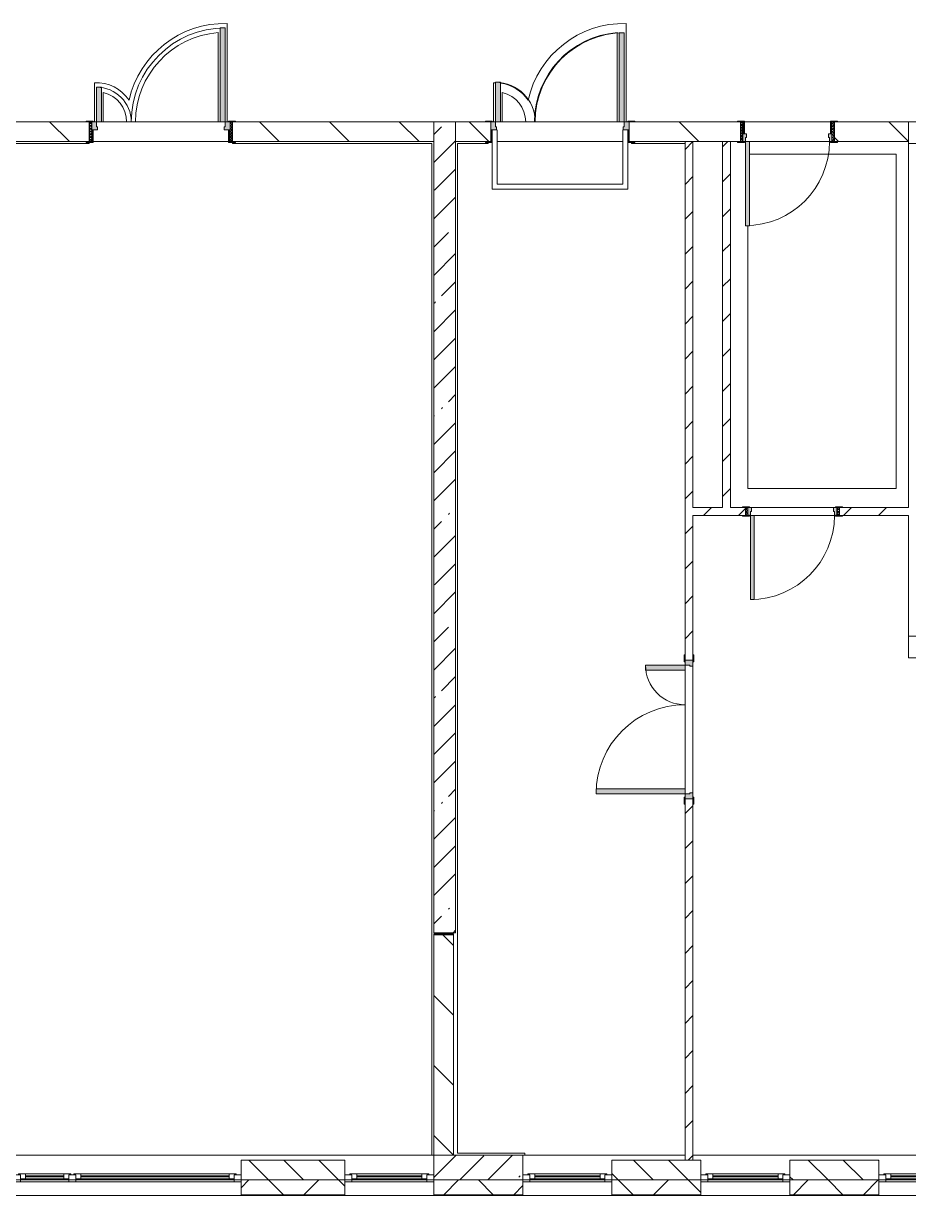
# Model space of a CAD drawing. Header units: millimetres. Extents: x 2623 to 211276, y -8553 to 29000.
# Drawn here: x 187246 to 196196, y -258 to 11595 of the extents above; entities that cross this region are included whole.
import ezdxf

# ---------------------------------------------------------------- set-up
doc = ezdxf.new("R2010")
doc.units = ezdxf.units.MM
for name, color, linetype, lineweight in [('A-DETL-2', 7, 'Continuous', 5), ('A-GLAZ-1', 7, 'Continuous', 5), ('A-WALL', 7, 'Continuous', 9), ('A-WALL-3', 7, 'Continuous', 5), ('I-WALL-3', 7, 'Continuous', 5), ('S-COLS-2', 7, 'Continuous', 5)]:
    doc.layers.add(name, color=color, linetype=linetype, lineweight=lineweight)
for name, color, linetype, lineweight, true_color in [('A-DOOR-3', 7, 'Continuous', 5, 0xaaaaaa), ('A-DOOR-4', 7, 'Continuous', 5, 0xe2e2e2), ('A-DOOR-FRAM-3', 7, 'Continuous', 5, 0xe2e2e2), ('A-DOOR-FRAM-4', 7, 'Continuous', 5, 0xaaaaaa), ('A-FLOR-3', 7, 'Continuous', 5, 0xaaaaaa)]:
    doc.layers.add(name, color=color, linetype=linetype, lineweight=lineweight, true_color=true_color)
pattern_1 = [(135, (84266.1, 0), (-353.5534, -353.5534), [])]
pattern_2 = [(45, (84266.1, 0), (-285.1231, 285.1231), []), (45, (84551.2, 0), (-285.1231, 285.1231), [504.031, -100.806, 16.764, -84.042])]
pattern_3 = [(45, (84266.1, 0), (-176.7767, 176.7767), [])]

# ---------------------------------------------------------------- blocks, each defined once
blk = doc.blocks.new('110_Дверь_СКБ_2Ст - Д-2а_л_ Из коридора на лестницу-32216062-3_1_1_птичка')
at = {"layer": 'A-DOOR-4'}
for points in [[(612, 100), (662, 100), (662, 1000), (612, 1000), (612, 721)], [(-588, 100), (-588, 500), (-638, 500), (-638, 100)], [(712, -100), (712, 20), (698, 20), (698, -100)]]:
    blk.add_hatch(color=256, dxfattribs=at).paths.add_polyline_path(points)
h = blk.add_hatch(color=256, dxfattribs=at)
h.paths.add_polyline_path([(712, 20), (712, 100), (662, 100), (662, 50), (652, 50), (652, 20), (680, 20)])
h.paths.add_polyline_path([(-628, 20), (-628, 50), (-638, 50), (-638, 100), (-688, 100), (-688, 20)])
at = {"layer": 'A-DOOR-FRAM-3'}
for points in [[(-672, 100), (-672, 108), (-742, 108), (-742, 100)], [(-672, -100), (-672, 20), (-688, 20), (-688, -100)], [(768, 100), (768, 108), (698, 108), (698, 100)], [(-672, -108), (-672, -100), (-742, -100), (-742, -108)], [(768, -108), (768, -100), (698, -100), (698, -108)]]:
    blk.add_hatch(color=256, dxfattribs=at).paths.add_polyline_path(points)
at = {"layer": 'A-DOOR-3'}
for p, q in [((662, 1000), (612, 1000)), ((612, 1000), (612, 100)), ((662, 100), (662, 1000)), ((-638, 500), (-638, 100)), ((-588, 500), (-638, 500)), ((-588, 100), (-588, 500)), ((-638, 100), (-588, 100)), ((612, 100), (662, 100))]:
    blk.add_line(p, q, dxfattribs=at)
for centre, radius, start, end in [((662, 100), 900, 90, 180), ((-638, 100), 400, 360, 90)]:
    blk.add_arc(centre, radius, start, end, dxfattribs=at)
at = {"layer": 'A-DOOR-FRAM-4'}
for p, q in [((-672, 108), (-742, 108)), ((-742, 108), (-742, 100)), ((-742, 100), (-672, 100)), ((-638, 100), (-688, 100)), ((-688, 100), (-688, 20)), ((-688, 20), (-628, 20)), ((-672, 20), (-688, 20)), ((-688, 20), (-688, -100)), ((-672, 100), (-672, 108)), ((-672, -100), (-672, 20)), ((-638, 50), (-638, 100)), ((-628, 50), (-638, 50)), ((-628, 20), (-628, 50)), ((662, 50), (652, 50)), ((652, 50), (652, 20)), ((652, 20), (712, 20)), ((662, 100), (662, 50)), ((712, 100), (662, 100)), ((768, 108), (698, 108)), ((698, 108), (698, 100)), ((698, 100), (768, 100)), ((712, 20), (698, 20)), ((698, 20), (698, -100)), ((712, 20), (712, 100)), ((712, -100), (712, 20)), ((768, 100), (768, 108)), ((-672, -100), (-742, -100)), ((-742, -100), (-742, -108)), ((-742, -108), (-672, -108)), ((-688, -100), (-672, -100)), ((-672, -108), (-672, -100)), ((698, -100), (712, -100)), ((768, -100), (698, -100)), ((698, -100), (698, -108)), ((698, -108), (768, -108)), ((768, -108), (768, -100))]:
    blk.add_line(p, q, dxfattribs=at)
blk = doc.blocks.new('120_Окно_СКБ_2Ст_Фрамуга сверху - 120_Окно_СКБ_2Ст_2300х2500_h_ ДОО-19727959-3_1_1_птичка')
at = {"layer": 'A-GLAZ-1'}
for p, q in [((-1150, -127), (-1150, -57)), ((-1150, -57), (-1080, -57)), ((1150, -57), (-1150, -57)), ((-1080, -57), (-1080, -127)), ((-1080, -57), (1080, -57)), ((520, -87), (-1080, -87)), ((-1080, -87), (-1080, -127)), ((-1030, -137), (-1030, -87)), ((-1030, -107), (470, -107)), ((470, -117), (-1030, -117)), ((470, -137), (470, -87)), ((520, -127), (520, -57)), ((520, -57), (590, -57)), ((520, -127), (520, -87)), ((590, -57), (590, -127)), ((1080, -87), (590, -87)), ((590, -87), (590, -127)), ((640, -137), (640, -87)), ((640, -107), (1030, -107)), ((1030, -117), (640, -117)), ((1030, -137), (1030, -87)), ((1080, -127), (1080, -57)), ((1080, -57), (1150, -57)), ((1080, -127), (1080, -87)), ((1150, -57), (1150, -127)), ((-1080, -127), (-1150, -127)), ((-1150, -127), (-1100, -127)), ((-1080, -127), (-1100, -127)), ((-1100, -127), (-1100, -137)), ((-1100, -137), (540, -137)), ((540, -137), (-1100, -137)), ((590, -127), (520, -127)), ((540, -127), (520, -127)), ((540, -127), (570, -127)), ((540, -127), (570, -127)), ((540, -137), (540, -127)), ((590, -127), (570, -127)), ((570, -127), (570, -137)), ((570, -137), (1100, -137)), ((1100, -137), (570, -137)), ((1150, -127), (1080, -127)), ((1100, -127), (1080, -127)), ((1100, -127), (1150, -127)), ((1100, -137), (1100, -127))]:
    blk.add_line(p, q, dxfattribs=at)
blk = doc.blocks.new('120_Окно_СКБ_1Ст - 120_Окно_СКБ_1Ст 900х2500_h_ с форточкой-22876038-3_1_1_птичка')
at = {"layer": 'A-GLAZ-1'}
for p, q in [((-450, -127), (-450, -57)), ((-450, -57), (-380, -57)), ((450, -57), (-450, -57)), ((-380, -57), (-380, -127)), ((380, -87), (-380, -87)), ((-380, -87), (-380, -127)), ((-330, -137), (-330, -87)), ((-330, -107), (330, -107)), ((330, -117), (-330, -117)), ((330, -137), (330, -87)), ((380, -127), (380, -57)), ((380, -57), (450, -57)), ((380, -127), (380, -87)), ((450, -57), (450, -127)), ((-380, -127), (-450, -127)), ((-450, -127), (-400, -127)), ((-380, -127), (-400, -127)), ((-400, -127), (-400, -137)), ((-400, -137), (400, -137)), ((400, -137), (-400, -137)), ((450, -127), (380, -127)), ((400, -127), (380, -127)), ((400, -127), (450, -127)), ((400, -137), (400, -127))]:
    blk.add_line(p, q, dxfattribs=at)
blk = doc.blocks.new('110_Дверь_СКБ_1Ст_Внутренняя1 - Д-8 950x2100h_охрана-V60-3_1_1_птичка')
at = {"layer": 'A-DOOR-3'}
h = blk.add_hatch(dxfattribs=at)
h.set_pattern_fill('FP_18', color=256, style=0, pattern_type=2)
h.set_pattern_definition([(135, (1826.41, 164.685), (-14.14214, -14.14214), []), (225, (1826.41, 164.685), (14.14214, -14.14214), [])])
h.paths.add_polyline_path([(487.5, 100), (462.5, 100), (462.5, -100), (487.5, -100), (487.5, -34.8)])
at = {"layer": 'A-DOOR-4'}
h = blk.add_hatch(color=256, dxfattribs=at)
h.paths.add_polyline_path([(437.5, 100), (437.5, 60), (427.5, 60), (427.5, 20), (462.5, 20), (462.5, 100)])
h.paths.add_polyline_path([(-412.5, 100), (-437.5, 100), (-437.5, 20), (-402.5, 20), (-402.5, 60), (-412.5, 60)])
at = {"layer": 'A-DOOR-FRAM-3'}
for points in [[(397.5, 950), (397.5, 100), (437.5, 100), (437.5, 950)], [(-492.5, 108), (-492.5, 100), (-422.5, 100), (-422.5, 108)], [(-422.5, 20), (-437.5, 20), (-437.5, -100), (-422.5, -100), (-422.5, -34.8)], [(517.5, 108), (447.5, 108), (447.5, 100), (517.5, 100)], [(462.5, 20), (447.5, 20), (447.5, -100), (462.5, -100), (462.5, -34.8)], [(-492.5, -100), (-492.5, -108), (-422.5, -108), (-422.5, -100)], [(447.5, -100), (447.5, -108), (517.5, -108), (517.5, -100)]]:
    blk.add_hatch(color=256, dxfattribs=at).paths.add_polyline_path(points)
at = {"layer": 'A-DOOR-FRAM-4'}
h = blk.add_hatch(dxfattribs=at)
h.set_pattern_fill('FP_19', color=256, style=0, pattern_type=2)
h.set_pattern_definition([(45, (-296.384, 164.685), (-14.1421, 14.1421), []), (135, (-296.384, 164.685), (-14.1421, -14.1421), [])])
h.paths.add_polyline_path([(-437.5, 100), (-462.5, 100), (-462.5, -100), (-437.5, -100), (-437.5, -34.8)])
at = {"layer": 'A-DOOR-3'}
for p, q in [((437.5, 950), (397.5, 950)), ((397.5, 950), (397.5, 100)), ((437.5, 100), (437.5, 950)), ((397.5, 100), (437.5, 100))]:
    blk.add_line(p, q, dxfattribs=at)
blk.add_arc((437.5, 100), 850, 90, 180, dxfattribs=at)
at = {"layer": 'A-DOOR-FRAM-4'}
for p, q in [((-422.5, 108), (-492.5, 108)), ((-492.5, 108), (-492.5, 100)), ((-492.5, 100), (-422.5, 100)), ((-437.5, 100), (-462.5, 100)), ((-462.5, 100), (-462.5, -100)), ((-412.5, 100), (-437.5, 100)), ((-437.5, 100), (-437.5, 20)), ((-437.5, -100), (-437.5, 100)), ((-422.5, 100), (-437.5, 100)), ((-437.5, 100), (-437.5, 99)), ((-437.5, 99), (-422.5, 99)), ((-437.5, 20), (-402.5, 20)), ((-422.5, 20), (-437.5, 20)), ((-437.5, 20), (-437.5, -100)), ((-422.5, 100), (-422.5, 108)), ((-422.5, 99), (-422.5, 100)), ((-422.5, -100), (-422.5, 20)), ((-412.5, 60), (-412.5, 100)), ((-402.5, 60), (-412.5, 60)), ((-402.5, 20), (-402.5, 60)), ((437.5, 60), (427.5, 60)), ((427.5, 60), (427.5, 20)), ((427.5, 20), (462.5, 20)), ((437.5, 100), (437.5, 60)), ((462.5, 100), (437.5, 100)), ((517.5, 108), (447.5, 108)), ((447.5, 108), (447.5, 100)), ((462.5, 100), (447.5, 100)), ((447.5, 100), (447.5, 99)), ((447.5, 100), (517.5, 100)), ((447.5, 99), (462.5, 99)), ((462.5, 20), (447.5, 20)), ((447.5, 20), (447.5, -100)), ((462.5, 20), (462.5, 100)), ((487.5, 100), (462.5, 100)), ((462.5, 100), (462.5, -100)), ((462.5, 99), (462.5, 100)), ((462.5, -100), (462.5, 20)), ((487.5, -100), (487.5, 100)), ((517.5, 100), (517.5, 108)), ((-422.5, -100), (-492.5, -100)), ((-492.5, -100), (-492.5, -108)), ((-492.5, -108), (-422.5, -108)), ((-462.5, -100), (-437.5, -100)), ((-437.5, -100), (-422.5, -100)), ((-422.5, -108), (-422.5, -100)), ((447.5, -100), (462.5, -100)), ((517.5, -100), (447.5, -100)), ((447.5, -100), (447.5, -108)), ((447.5, -108), (517.5, -108)), ((462.5, -100), (487.5, -100)), ((517.5, -108), (517.5, -100))]:
    blk.add_line(p, q, dxfattribs=at)
blk = doc.blocks.new('110_Дверь_СКБ_1Ст_Внутренняя1 - Д-8 950x2100h_охрана-V91-3_1_1_птичка')
at = {"layer": 'A-DOOR-3'}
h = blk.add_hatch(dxfattribs=at)
h.set_pattern_fill('FP_98', color=256, style=0, pattern_type=2)
h.set_pattern_definition([(135, (1826.41, 104.685), (-14.14214, -14.14214), []), (225, (1826.41, 104.685), (14.14214, -14.14214), [])])
h.paths.add_polyline_path([(487, 40), (462, 40), (462, -40), (487, -40)])
at = {"layer": 'A-DOOR-4'}
h = blk.add_hatch(color=256, dxfattribs=at)
h.paths.add_polyline_path([(437, 40), (437, 0), (427, 0), (427, -40), (462, -40), (462, 40)])
h.paths.add_polyline_path([(-413, 40), (-438, 40), (-438, -40), (-403, -40), (-403, 0), (-413, 0)])
at = {"layer": 'A-DOOR-FRAM-3'}
for points in [[(397, 890), (397, 40), (437, 40), (437, 890)], [(-493, 48), (-493, 40), (-423, 40), (-423, 48)], [(517, 48), (447, 48), (447, 40), (517, 40)], [(-423, -40), (-493, -40), (-493, -48), (-423, -48)], [(447, -40), (447, -48), (517, -48), (517, -40)]]:
    blk.add_hatch(color=256, dxfattribs=at).paths.add_polyline_path(points)
at = {"layer": 'A-DOOR-FRAM-4'}
h = blk.add_hatch(dxfattribs=at)
h.set_pattern_fill('FP_99', color=256, style=0, pattern_type=2)
h.set_pattern_definition([(45, (-296.384, 104.685), (-14.1421, 14.1421), []), (135, (-296.384, 104.685), (-14.1421, -14.1421), [])])
h.paths.add_polyline_path([(-438, 40), (-463, 40), (-463, -40), (-438, -40)])
at = {"layer": 'A-DOOR-3'}
for p, q in [((437, 890), (397, 890)), ((397, 890), (397, 40)), ((437, 40), (437, 890)), ((397, 40), (437, 40))]:
    blk.add_line(p, q, dxfattribs=at)
blk.add_arc((437, 40), 850, 90, 180, dxfattribs=at)
at = {"layer": 'A-DOOR-FRAM-4'}
for p, q in [((-423, 48), (-493, 48)), ((-493, 48), (-493, 40)), ((-493, 40), (-423, 40)), ((-438, 40), (-463, 40)), ((-463, 40), (-463, -40)), ((-413, 40), (-438, 40)), ((-438, 40), (-438, -40)), ((-438, -40), (-438, 40)), ((-423, 40), (-438, 40)), ((-438, 40), (-438, 39)), ((-438, 39), (-423, 39)), ((-423, 40), (-423, 48)), ((-423, 39), (-423, 40)), ((-413, 0), (-413, 40)), ((-403, 0), (-413, 0)), ((-403, -40), (-403, 0)), ((437, 0), (427, 0)), ((427, 0), (427, -40)), ((437, 40), (437, 0)), ((462, 40), (437, 40)), ((517, 48), (447, 48)), ((447, 48), (447, 40)), ((462, 40), (447, 40)), ((447, 40), (447, 39)), ((447, 40), (517, 40)), ((447, 39), (462, 39)), ((462, -40), (462, 40)), ((487, 40), (462, 40)), ((462, 40), (462, -40)), ((462, 39), (462, 40)), ((487, -40), (487, 40)), ((517, 40), (517, 48)), ((-423, -40), (-493, -40)), ((-493, -40), (-493, -48)), ((-493, -48), (-423, -48)), ((-463, -40), (-438, -40)), ((-423, -39), (-438, -39)), ((-438, -39), (-438, -40)), ((-438, -40), (-403, -40)), ((-438, -40), (-423, -40)), ((-423, -40), (-423, -39)), ((-423, -48), (-423, -40)), ((427, -40), (462, -40)), ((462, -39), (447, -39)), ((447, -39), (447, -40)), ((447, -40), (462, -40)), ((517, -40), (447, -40)), ((447, -40), (447, -48)), ((447, -48), (517, -48)), ((462, -40), (462, -39)), ((462, -40), (487, -40)), ((517, -48), (517, -40))]:
    blk.add_line(p, q, dxfattribs=at)
blk = doc.blocks.new('110_Дверь_СКБ_2Ст - Д-6_л__ ДОО_Дв_1450x2100h_Дверь из раздевальной в коридор-V92-3_1_1_птичка')
at = {"layer": 'A-DOOR-3'}
h = blk.add_hatch(dxfattribs=at)
h.set_pattern_fill('FP_100', color=256, style=0, pattern_type=2)
h.set_pattern_definition([(135, (1576.41, 164.685), (-14.14214, -14.14214), []), (225, (1576.41, 164.685), (14.14214, -14.14214), [])])
h.paths.add_polyline_path([(737.5, -100), (737.5, 100), (712.5, 100), (712.5, -100)])
at = {"layer": 'A-DOOR-4'}
for points in [[(662.5, 100), (662.5, 1050), (612.5, 1050), (612.5, 100)], [(-587.5, 100), (-587.5, 450), (-637.5, 450), (-637.5, 100)]]:
    blk.add_hatch(color=256, dxfattribs=at).paths.add_polyline_path(points)
h = blk.add_hatch(color=256, dxfattribs=at)
h.paths.add_polyline_path([(652.5, 20), (712.5, 20), (712.5, 100), (662.5, 100), (662.5, 50), (652.5, 50)])
h.paths.add_polyline_path([(-687.5, 20), (-627.5, 20), (-627.5, 50), (-637.5, 50), (-637.5, 100), (-687.5, 100)])
at = {"layer": 'A-DOOR-FRAM-3'}
for points in [[(-672.5, 100), (-672.5, 108), (-742.5, 108), (-742.5, 100)], [(-672.5, -100), (-672.5, 20), (-687.5, 20), (-687.5, -100)], [(767.5, 100), (767.5, 108), (697.5, 108), (697.5, 100)], [(712.5, -100), (712.5, 20), (697.5, 20), (697.5, -100)], [(-672.5, -108), (-672.5, -100), (-742.5, -100), (-742.5, -108)], [(767.5, -108), (767.5, -100), (697.5, -100), (697.5, -108)]]:
    blk.add_hatch(color=256, dxfattribs=at).paths.add_polyline_path(points)
at = {"layer": 'A-DOOR-FRAM-4'}
h = blk.add_hatch(dxfattribs=at)
h.set_pattern_fill('FP_101', color=256, style=0, pattern_type=2)
h.set_pattern_definition([(45, (-546.384, 164.685), (-14.1421, 14.1421), []), (135, (-546.384, 164.685), (-14.1421, -14.1421), [])])
h.paths.add_polyline_path([(-687.5, -100), (-687.5, 100), (-712.5, 100), (-712.5, -100)])
at = {"layer": 'A-DOOR-3'}
for p, q in [((662.5, 1050), (612.5, 1050)), ((612.5, 1050), (612.5, 100)), ((662.5, 100), (662.5, 1050)), ((-637.5, 450), (-637.5, 100)), ((-587.5, 450), (-637.5, 450)), ((-587.5, 100), (-587.5, 450)), ((-637.5, 100), (-587.5, 100)), ((612.5, 100), (662.5, 100))]:
    blk.add_line(p, q, dxfattribs=at)
for centre, radius, start, end in [((662.5, 100), 950, 90, 180), ((-637.5, 100), 350, 360, 90)]:
    blk.add_arc(centre, radius, start, end, dxfattribs=at)
at = {"layer": 'A-DOOR-FRAM-4'}
for p, q in [((-672.5, 108), (-742.5, 108)), ((-742.5, 108), (-742.5, 100)), ((-742.5, 100), (-672.5, 100)), ((-687.5, 100), (-712.5, 100)), ((-712.5, 100), (-712.5, -100)), ((-637.5, 100), (-687.5, 100)), ((-687.5, 100), (-687.5, 20)), ((-687.5, -100), (-687.5, 100)), ((-687.5, 20), (-627.5, 20)), ((-672.5, 20), (-687.5, 20)), ((-687.5, 20), (-687.5, -100)), ((-672.5, 100), (-672.5, 108)), ((-672.5, -100), (-672.5, 20)), ((-637.5, 50), (-637.5, 100)), ((-627.5, 50), (-637.5, 50)), ((-627.5, 20), (-627.5, 50)), ((662.5, 50), (652.5, 50)), ((652.5, 50), (652.5, 20)), ((652.5, 20), (712.5, 20)), ((662.5, 100), (662.5, 50)), ((712.5, 100), (662.5, 100)), ((767.5, 108), (697.5, 108)), ((697.5, 108), (697.5, 100)), ((697.5, 100), (767.5, 100)), ((712.5, 20), (697.5, 20)), ((697.5, 20), (697.5, -100)), ((712.5, 20), (712.5, 100)), ((737.5, 100), (712.5, 100)), ((712.5, 100), (712.5, -100)), ((712.5, -100), (712.5, 20)), ((737.5, -100), (737.5, 100)), ((767.5, 100), (767.5, 108)), ((-672.5, -100), (-742.5, -100)), ((-742.5, -100), (-742.5, -108)), ((-742.5, -108), (-672.5, -108)), ((-712.5, -100), (-687.5, -100)), ((-687.5, -100), (-672.5, -100)), ((-672.5, -108), (-672.5, -100)), ((697.5, -100), (712.5, -100)), ((767.5, -100), (697.5, -100)), ((697.5, -100), (697.5, -108)), ((697.5, -108), (767.5, -108)), ((712.5, -100), (737.5, -100)), ((767.5, -108), (767.5, -100))]:
    blk.add_line(p, q, dxfattribs=at)
blk = doc.blocks.new('120_Окно_СКБ_1Ст - 120_Окно_СКБ_1Ст 900х2500_h_ с форточкой-V134-3_1_1_птичка')
at = {"layer": 'A-GLAZ-1'}
for p, q in [((-450, -127), (-450, -57)), ((-450, -57), (-380, -57)), ((450, -57), (-450, -57)), ((-380, -57), (-380, -127)), ((380, -87), (-380, -87)), ((-380, -87), (-380, -127)), ((-330, -137), (-330, -87)), ((-330, -107), (330, -107)), ((330, -117), (-330, -117)), ((330, -137), (330, -87)), ((380, -127), (380, -57)), ((380, -57), (450, -57)), ((380, -127), (380, -87)), ((450, -57), (450, -127)), ((-380, -127), (-450, -127)), ((-450, -127), (-400, -127)), ((-380, -127), (-400, -127)), ((-400, -127), (-400, -137)), ((-400, -137), (400, -137)), ((400, -137), (-400, -137)), ((450, -127), (380, -127)), ((400, -127), (380, -127)), ((400, -137), (400, -127)), ((404, -127), (450, -127))]:
    blk.add_line(p, q, dxfattribs=at)
blk = doc.blocks.new('110_Дверь_СКБ_2Ст - Д-5_п_ Из игровой в коридор-32351726-3_1_1_птичка')
at = {"layer": 'A-DOOR-4'}
h = blk.add_hatch(color=256, dxfattribs=at)
h.paths.add_polyline_path([(712, -40), (712, 40), (652, 40), (652, 10), (662, 10), (662, -40)])
h.paths.add_polyline_path([(-628, 40), (-688, 40), (-688, -40), (-638, -40), (-638, 10), (-628, 10)])
for points in [[(-588, -440), (-588, -40), (-638, -40), (-638, -440)], [(662, -940), (662, -40), (612, -40), (612, -940)]]:
    blk.add_hatch(color=256, dxfattribs=at).paths.add_polyline_path(points)
at = {"layer": 'A-DOOR-FRAM-3'}
for points in [[(-673, 48), (-743, 48), (-743, 40), (-673, 40)], [(767, 48), (697, 48), (697, 40), (767, 40)], [(-673, -40), (-743, -40), (-743, -48), (-673, -48)], [(767, -40), (697, -40), (697, -48), (767, -48)]]:
    blk.add_hatch(color=256, dxfattribs=at).paths.add_polyline_path(points)
at = {"layer": 'A-DOOR-3'}
for p, q in [((-638, -40), (-588, -40)), ((-638, -440), (-638, -40)), ((-588, -40), (-588, -440)), ((612, -40), (662, -40)), ((612, -940), (612, -40)), ((662, -40), (662, -940)), ((-588, -440), (-638, -440)), ((662, -940), (612, -940))]:
    blk.add_line(p, q, dxfattribs=at)
for centre, radius, start, end in [((-638, -40), 400, 270, 0), ((662, -40), 900, 180, 270)]:
    blk.add_arc(centre, radius, start, end, dxfattribs=at)
at = {"layer": 'A-DOOR-FRAM-4'}
for p, q in [((-743, 48), (-673, 48)), ((-743, 40), (-743, 48)), ((-673, 40), (-743, 40)), ((-688, 40), (-628, 40)), ((-688, -40), (-688, 40)), ((-688, 40), (-673, 40)), ((-688, 39), (-688, 40)), ((-673, 39), (-688, 39)), ((-673, 48), (-673, 40)), ((-673, 40), (-673, 39)), ((-638, 10), (-638, -40)), ((-628, 10), (-638, 10)), ((-628, 40), (-628, 10)), ((652, 40), (712, 40)), ((652, 10), (652, 40)), ((662, 10), (652, 10)), ((662, -40), (662, 10)), ((697, 40), (697, 48)), ((697, 48), (767, 48)), ((697, 39), (697, 40)), ((697, 40), (712, 40)), ((767, 40), (697, 40)), ((712, 39), (697, 39)), ((712, 40), (712, -40)), ((712, 40), (712, 39)), ((767, 48), (767, 40)), ((-743, -40), (-673, -40)), ((-743, -48), (-743, -40)), ((-673, -48), (-743, -48)), ((-638, -40), (-688, -40)), ((-673, -40), (-673, -48)), ((712, -40), (662, -40)), ((697, -48), (697, -40)), ((697, -40), (767, -40)), ((767, -48), (697, -48)), ((767, -40), (767, -48))]:
    blk.add_line(p, q, dxfattribs=at)

msp = doc.modelspace()

# ---------------------------------------------------------------- hatches: boundary and pattern name
at = {"layer": 'A-WALL-3'}
h = msp.add_hatch(dxfattribs=at)
h.set_pattern_fill('FP_69', color=256, style=0, pattern_type=2)
h.set_pattern_definition([(135, (84266.1, 0), (-176.7767, -176.7767), [])])
h.paths.add_polyline_path([(205396.1, -100), (205696.1, -100), (205696.1, 100), (205396.1, 100)])
h.paths.add_polyline_path([(195896.1, -100), (195896.1, 100), (194996.1, 100), (194996.1, -100), (195202.8, -100)])
h.paths.add_polyline_path([(193338.4, -100), (194096.1, -100), (194096.1, 100), (193196.1, 100), (193196.1, -100)])
h.paths.add_polyline_path([(203596.1, -100), (203592.7, 100), (203096.1, 100), (203096.1, -100), (203592.7, -100)])
h.paths.add_polyline_path([(197696.1, -100), (197946.1, -100), (197946.1, 100), (197696.1, 100)])
h.paths.add_polyline_path([(200246.1, -100), (201296.1, -100), (201296.1, 100), (200246.1, 100)])
h.paths.add_polyline_path([(186896.1, -100), (187146.1, -100), (187146.1, 100), (186896.1, 100)])
h.paths.add_polyline_path([(189446.1, -100), (190496.1, -100), (190496.1, 100), (189446.1, 100)])
h.paths.add_polyline_path([(185996.1, -100), (185996.1, 100), (185096.1, 100), (185096.1, -100), (185880.8, -100)])
h.paths.add_polyline_path([(178796.1, -100), (179046.1, -100), (179046.1, 100), (178796.1, 100), (178796.1, 56.5)])
h.paths.add_polyline_path([(181346.1, -100), (182396.1, -100), (182396.1, 100), (181346.1, 100)])
h.paths.add_polyline_path([(176196.1, -100), (176996.1, -100), (176996.1, 100), (176196.1, 100)])
h = msp.add_hatch(dxfattribs=at)
h.set_pattern_fill('FP_71', color=256, style=0, pattern_type=2)
h.set_pattern_definition([(45, (84266.1, 0), (-353.5534, 353.5534), []), (135, (84266.1, 0), (-353.5534, -353.5534), [])])
h.paths.add_polyline_path([(208253.7, -250), (209346.1, -250), (209346.1, -100), (207996.1, -100), (207996.1, -250)])
h.paths.add_polyline_path([(204524.9, -250), (205696.1, -250), (205696.1, -100), (204496.1, -100), (204496.1, -250)])
h.paths.add_polyline_path([(194096.1, -250), (194096.1, -100), (193196.1, -100), (193196.1, -250), (193338.4, -250)])
h.paths.add_polyline_path([(192296.1, -250), (192296.1, -100), (191396.1, -100), (191396.1, -250), (191474, -250)])
h.paths.add_polyline_path([(194996.1, -250), (195896.1, -250), (195896.1, -100), (194996.1, -100)])
h.paths.add_polyline_path([(203596.1, -250), (203592.7, -100), (202196.1, -100), (202196.1, -250), (203592.7, -250)])
h.paths.add_polyline_path([(196796.1, -250), (197946.1, -250), (197946.1, -100), (196796.1, -100)])
h.paths.add_polyline_path([(200246.1, -250), (201296.1, -250), (201296.1, -100), (200246.1, -100)])
h.paths.add_polyline_path([(184196.1, -250), (184196.1, -100), (183296.1, -100), (183296.1, -250), (184016.4, -250)])
h.paths.add_polyline_path([(189609.6, -250), (190496.1, -250), (190496.1, -100), (189446.1, -100), (189446.1, -250)])
h.paths.add_polyline_path([(178796.1, -250), (179046.1, -250), (179046.1, -100), (177896.1, -100), (177896.1, -250), (178423.1, -250)])
h.paths.add_polyline_path([(185096.1, -250), (187146.1, -250), (187146.1, -100), (185096.1, -100)])
h.paths.add_polyline_path([(182396.1, -250), (182396.1, -100), (181346.1, -100), (181346.1, -250), (182152, -250)])
h.paths.add_polyline_path([(176558.7, -250), (176996.1, -250), (176996.1, -100), (176196.1, -100), (176196.1, -250)])
h.paths.add_polyline_path([(175296.1, -250), (175296.1, -100), (173476.1, -100), (173476.1, -250), (175160.4, -250)])
at = {"layer": 'I-WALL-3'}
h = msp.add_hatch(dxfattribs=at)
h.set_pattern_fill('FP_70', color=256, style=0, pattern_type=2)
h.set_pattern_definition(pattern_1)
h.paths.add_polyline_path([(189609.6, 10400), (191396.1, 10400), (191396.1, 10600), (189361.1, 10600), (189361.1, 10400), (189391.1, 10400)])
h.paths.add_polyline_path([(185880.8, 10400), (187911.1, 10400), (187911.1, 10600), (185876.1, 10600), (185876.1, 10400)])
h.paths.add_polyline_path([(174251.1, 10400), (174251.1, 10600), (173876.1, 10600), (173876.1, 10400), (174196.1, 10400)])
h.paths.add_polyline_path([(176216.1, 10400), (176776.1, 10400), (176776.1, 10600), (175651.1, 10600), (175651.1, 10400), (175706.1, 10400)])
h.paths.add_polyline_path([(178423.1, 10400), (178476.1, 10400), (178476.1, 10600), (177726.1, 10600), (177726.1, 10400), (177756.1, 10400)])
h = msp.add_hatch(dxfattribs=at)
h.set_pattern_fill('FP_67', color=256, style=0, pattern_type=2)
h.set_pattern_definition(pattern_2)
h.paths.add_polyline_path([(191396.1, 2400), (191616.1, 2400), (191616.1, 10600), (191396.1, 10600), (191396.1, 6593.4)])
h = msp.add_hatch(dxfattribs=at)
h.set_pattern_fill('FP_70', color=256, style=0, pattern_type=2)
h.set_pattern_definition(pattern_1)
h.paths.add_polyline_path([(204524.9, 10400), (205476.1, 10400), (205476.1, 10600), (203596.1, 10600), (203596.1, 10400)])
h.paths.add_polyline_path([(191916.1, 10400), (191971.1, 10400), (191971.1, 10600), (191616.1, 10600), (191616.1, 10400)])
h.paths.add_polyline_path([(194270.6, 10400), (194496.1, 10400), (194496.1, 10600), (193371.1, 10600), (193371.1, 10400), (194016.1, 10400)])
h.paths.add_polyline_path([(196135, 10400), (196196.1, 10400), (196196.1, 10600), (195446.1, 10600), (195446.1, 10400), (195476.1, 10400)])
h = msp.add_hatch(dxfattribs=at)
h.set_pattern_fill('FP_72', color=256, style=0, pattern_type=2)
h.set_pattern_definition(pattern_3)
h.paths.add_polyline_path([(194016.1, 100), (194016.1, 3755), (193936.1, 3755), (193936.1, 100)])
h.paths.add_polyline_path([(194016.1, 5155), (194016.1, 10400), (193936.1, 10400), (193936.1, 5155), (193986.1, 5155)])
h = msp.add_hatch(dxfattribs=at)
h.set_pattern_fill('FP_72', color=256, style=0, pattern_type=2)
h.set_pattern_definition(pattern_3)
h.paths.add_polyline_path([(194396.1, 6700), (194396.1, 10400), (194316.1, 10400), (194316.1, 6700)])
h = msp.add_hatch(dxfattribs=at)
h.set_pattern_fill('FP_72', color=256, style=0, pattern_type=2)
h.set_pattern_definition(pattern_3)
h.paths.add_polyline_path([(195526.1, 6620), (196196.1, 6620), (196196.1, 6700), (195496.1, 6700), (195496.1, 6620)])
h.paths.add_polyline_path([(194016.1, 6620), (194546.1, 6620), (194546.1, 6700), (194016.1, 6700)])
h = msp.add_hatch(dxfattribs=at)
h.set_pattern_fill('FP_70', color=256, style=0, pattern_type=2)
h.set_pattern_definition(pattern_1)
h.paths.add_polyline_path([(191596.1, 150), (191596.1, 2380), (191396.1, 2380), (191396.1, 150), (191474, 150)])
at = {"layer": 'S-COLS-2'}
h = msp.add_hatch(dxfattribs=at)
h.set_pattern_fill('FP_67', color=256, style=0, pattern_type=2)
h.set_pattern_definition(pattern_2)
h.paths.add_polyline_path([(191396.1, -100), (192296.1, -100), (192296.1, 150), (191396.1, 150)])

# ---------------------------------------------------------------- linework, layer by layer
at = {"layer": 'A-DETL-2'}
for p, q in [((196069.6, 10273.7), (194586.1, 10273.7)), ((196069.6, 6893.7), (196069.6, 10273.7)), ((194569.6, 9550), (194569.6, 6893.7)), ((194569.6, 6893.7), (196069.6, 6893.7))]:
    msp.add_line(p, q, dxfattribs=at)
at = {"layer": 'A-FLOR-3'}
for p, q in [((189214.5, 11502.3), (189214.5, 10600)), ((189304.5, 10600), (189304.5, 11594.8)), ((193249.5, 11502.3), (193249.5, 10600)), ((193339.5, 10600), (193339.5, 11594.8)), ((187963.3, 10994.4), (187963.3, 10600)), ((191998.3, 10994.4), (191998.3, 10600)), ((188053.3, 10600), (188053.3, 10897.1)), ((192088.3, 10600), (192088.3, 10897.1)), ((188036.1, 10600), (188053.3, 10600)), ((188289.5, 10600), (188379.5, 10600)), ((188379.5, 10600), (189236.1, 10600)), ((192071.1, 10600), (192088.3, 10600)), ((192324.5, 10600), (192414.5, 10600)), ((192414.5, 10600), (193271.1, 10600)), ((192036.1, 9970), (192036.1, 10520)), ((193306.1, 10520), (193306.1, 9970)), ((187911.1, 10380), (185897.1, 10380)), ((187911.1, 10392), (187911.1, 10380)), ((189361.1, 10380), (189361.1, 10392)), ((191376.1, 10380), (189361.1, 10380)), ((191376.1, 150), (191376.1, 10380)), ((191946.1, 10380), (191636.1, 10380)), ((191636.1, 10380), (191636.1, 170)), ((191946.1, 10392), (191946.1, 10380)), ((191986.1, 10392), (191986.1, 9920)), ((193356.1, 9920), (193356.1, 10392)), ((193396.1, 10380), (193396.1, 10392)), ((193936.1, 10380), (193396.1, 10380)), ((193306.1, 9970), (192036.1, 9970)), ((191986.1, 9920), (193356.1, 9920)), ((191636.1, 170), (192316.1, 170)), ((192316.1, 170), (192316.1, 150))]:
    msp.add_line(p, q, dxfattribs=at)
for centre, radius, start, end in [((189284.5, 10600), 995, 88.8489, 167.32946), ((189284.5, 10600), 905, 94.43687, 180), ((193319.5, 10600), 995, 88.8489, 167.32946), ((193319.5, 10600), 905, 94.43687, 180), ((187984.5, 10600), 395, 33.54048, 93.07201), ((192019.5, 10600), 395, 89.76418, 93.07201), ((192019.5, 10600), 395, 33.54048, 82.48481), ((187984.5, 10600), 305, 0, 76.9573), ((192019.5, 10600), 305, 0, 76.9573)]:
    msp.add_arc(centre, radius, start, end, dxfattribs=at)
at = {"layer": 'A-WALL'}
for p, q in [((191396.1, 10400), (191396.1, 10600)), ((191616.1, 10600), (191616.1, 10400)), ((196196.1, 10400), (196196.1, 10600)), ((194016.1, 10400), (193936.1, 10400)), ((194396.1, 10400), (194316.1, 10400)), ((196276.1, 10380), (196196.1, 10380)), ((196196.1, 5400), (196276.1, 5400)), ((193936.1, 100), (194016.1, 100)), ((189446.1, -100), (190496.1, -100)), ((190496.1, -100), (189446.1, -100)), ((193196.1, -100), (194096.1, -100)), ((194096.1, -100), (193196.1, -100)), ((194996.1, -100), (195896.1, -100)), ((195896.1, -100), (194996.1, -100)), ((189446.1, -250), (190496.1, -250)), ((189446.1, -253), (190496.1, -253)), ((191396.1, -250), (192296.1, -250)), ((191396.1, -253), (192296.1, -253)), ((193196.1, -250), (194096.1, -250)), ((193196.1, -253), (194096.1, -253)), ((194996.1, -250), (195896.1, -250)), ((194996.1, -253), (195896.1, -253))]:
    msp.add_line(p, q, dxfattribs=at)
at = {"layer": 'A-WALL-3'}
for p, q in [((190496.1, 100), (189446.1, 100)), ((189446.1, 100), (189446.1, -258)), ((190496.1, -258), (190496.1, 100)), ((193936.1, 100), (193196.1, 100)), ((193196.1, 100), (193196.1, -258)), ((194096.1, 100), (194016.1, 100)), ((194096.1, -258), (194096.1, 100)), ((195896.1, 100), (194996.1, 100)), ((194996.1, 100), (194996.1, -258)), ((195896.1, -258), (195896.1, 100)), ((187146.1, -100), (189446.1, -100)), ((191396.1, -100), (191396.1, -258)), ((191396.1, -100), (192296.1, -100)), ((192296.1, -258), (192296.1, -100)), ((194096.1, -100), (194996.1, -100)), ((176996.1, -258), (190496.1, -258)), ((190496.1, -258), (200246.1, -258))]:
    msp.add_line(p, q, dxfattribs=at)
at = {"layer": 'I-WALL-3'}
for p, q in [((187881.1, 10600), (182966.1, 10600)), ((188053.3, 10600), (188289.5, 10600)), ((191916.1, 10600), (189391.1, 10600)), ((192088.3, 10600), (192324.5, 10600)), ((194466.1, 10600), (193426.1, 10600)), ((194536.1, 10600), (195406.1, 10600)), ((205476.1, 10600), (195476.1, 10600)), ((185876.1, 10400), (187881.1, 10400)), ((189321.1, 10400), (187951.1, 10400)), ((189391.1, 10400), (191396.1, 10400)), ((191396.1, 10400), (191396.1, 2400)), ((191616.1, 10400), (191916.1, 10400)), ((191616.1, 2400), (191616.1, 10400)), ((193306.1, 10400), (192036.1, 10400)), ((193426.1, 10400), (193936.1, 10400)), ((193936.1, 10400), (193936.1, 5210)), ((194016.1, 10400), (194316.1, 10400)), ((194016.1, 6700), (194016.1, 10400)), ((194316.1, 10400), (194316.1, 6700)), ((194396.1, 10400), (194466.1, 10400)), ((194396.1, 6700), (194396.1, 10400)), ((195396.1, 10400), (194586.1, 10400)), ((195476.1, 10400), (196196.1, 10400)), ((196196.1, 10400), (196196.1, 6700)), ((194316.1, 6700), (194016.1, 6700)), ((194516.1, 6700), (194396.1, 6700)), ((194606.1, 6700), (195436.1, 6700)), ((196196.1, 6700), (195526.1, 6700)), ((194016.1, 6620), (194516.1, 6620)), ((194016.1, 5210), (194016.1, 6620)), ((195446.1, 6620), (194636.1, 6620)), ((195526.1, 6620), (196196.1, 6620)), ((196196.1, 6620), (196196.1, 5180)), ((196196.1, 5180), (201616.1, 5180)), ((193936.1, 3855), (193936.1, 5055)), ((194016.1, 5095), (194016.1, 3815)), ((193936.1, 3700), (193936.1, 100)), ((194016.1, 100), (194016.1, 3700)), ((191396.1, 2400), (191616.1, 2400)), ((191396.1, 2390), (191396.1, 150)), ((191396.1, 2390), (191596.1, 2390)), ((191596.1, 2380), (191396.1, 2380)), ((191596.1, 150), (191596.1, 2390)), ((186896.1, 150), (191396.1, 150)), ((191396.1, 150), (191596.1, 150)), ((192296.1, 150), (193936.1, 150)), ((194016.1, 150), (196796.1, 150)), ((191396.1, -100), (190496.1, -100)), ((193196.1, -100), (192296.1, -100)), ((196796.1, -100), (195896.1, -100))]:
    msp.add_line(p, q, dxfattribs=at)
at = {"layer": 'S-COLS-2'}
for p, q in [((192296.1, 150), (191396.1, 150)), ((191396.1, 150), (191396.1, -100)), ((192296.1, -100), (192296.1, 150)), ((191396.1, -100), (192296.1, -100))]:
    msp.add_line(p, q, dxfattribs=at)

# ---------------------------------------------------------------- block references
at = {"layer": 'A-DOOR-3'}
for name, p in [('110_Дверь_СКБ_2Ст - Д-6_л__ ДОО_Дв_1450x2100h_Дверь из раздевальной в коридор-V92-3_1_1_птичка', (188623.6, 10500)), ('110_Дверь_СКБ_2Ст - Д-2а_л_ Из коридора на лестницу-32216062-3_1_1_птичка', (192658.6, 10500))]:
    msp.add_blockref(name, p, dxfattribs=at)
for name, p, rotation in [('110_Дверь_СКБ_1Ст_Внутренняя1 - Д-8 950x2100h_охрана-V60-3_1_1_птичка', (194983.6, 10500), 180), ('110_Дверь_СКБ_1Ст_Внутренняя1 - Д-8 950x2100h_охрана-V91-3_1_1_птичка', (195033.6, 6660), 180), ('110_Дверь_СКБ_2Ст - Д-5_п_ Из игровой в коридор-32351726-3_1_1_птичка', (193976.1, 4467.5), 269.9999999999999)]:
    msp.add_blockref(name, p, dxfattribs=dict(at, rotation=rotation))
at = {"layer": 'A-GLAZ-1', "rotation": 180}
for name, p in [('120_Окно_СКБ_2Ст_Фрамуга сверху - 120_Окно_СКБ_2Ст_2300х2500_h_ ДОО-19727959-3_1_1_птичка', (188296.1, -175)), ('120_Окно_СКБ_1Ст - 120_Окно_СКБ_1Ст 900х2500_h_ с форточкой-V134-3_1_1_птичка', (190946.1, -175)), ('120_Окно_СКБ_1Ст - 120_Окно_СКБ_1Ст 900х2500_h_ с форточкой-22876038-3_1_1_птичка', (192746.1, -175)), ('120_Окно_СКБ_1Ст - 120_Окно_СКБ_1Ст 900х2500_h_ с форточкой-22876038-3_1_1_птичка', (194546.1, -175)), ('120_Окно_СКБ_1Ст - 120_Окно_СКБ_1Ст 900х2500_h_ с форточкой-22876038-3_1_1_птичка', (196346.1, -175))]:
    msp.add_blockref(name, p, dxfattribs=at)

doc.saveas('drawing.dxf')
